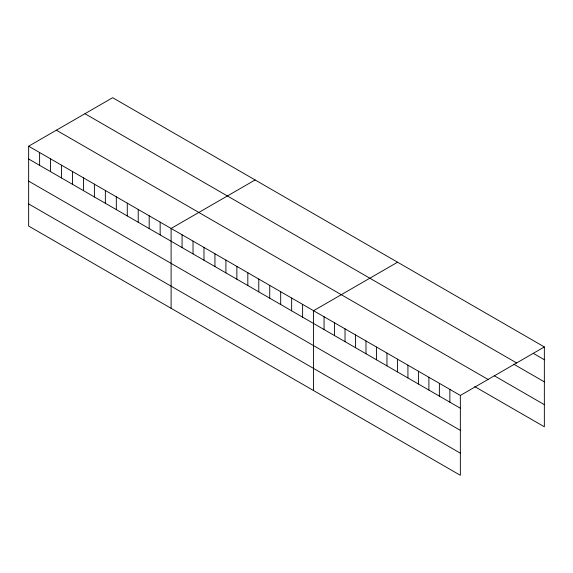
<?xml version="1.0" encoding="UTF-8"?>
<svg xmlns="http://www.w3.org/2000/svg" width="573" height="573" viewBox="0 0 573 573"><rect width="100%" height="100%" fill="white"/><g stroke="black" fill="none" stroke-linecap="round" stroke-linejoin="round"><path stroke-width="0.86" d="M28.65 146.208L460.348 395.442L460.348 475.296L28.65 226.056L28.65 146.208L112.652 97.704L544.35 346.944L544.35 426.792L474.709 386.589M255.114 179.958L171.112 228.455L171.112 308.303M397.576 262.205L313.567 310.702L313.567 390.55M460.348 395.442L544.35 346.944M533.864 353.677L544.35 359.729M84.933 113.712L516.631 362.953M513.644 364.134L544.35 381.862M494.177 375.695L544.35 404.66M56.369 130.2L488.067 379.441M28.65 158.993L460.348 408.227M28.65 181.125L460.348 430.359M28.65 203.924L460.348 453.164M449.862 389.389L449.862 402.174M439.376 383.337L439.376 396.122M428.898 377.285L428.898 390.07M418.412 371.232L418.412 384.017M407.926 365.18L407.926 377.965M397.44 359.128L397.44 371.913M386.961 353.075L386.961 365.861M376.475 347.023L376.475 359.808M365.989 340.964L365.989 353.756M355.504 334.911L355.504 347.696M345.025 328.859L345.025 341.644M334.539 322.807L334.539 335.592M324.053 316.754L324.053 329.539M302.608 304.378L302.608 317.163M291.65 298.046L291.65 310.831M280.691 291.721L280.691 304.507M269.733 285.397L269.733 298.182M258.781 279.065L258.781 291.858M247.823 272.741L247.823 285.526M236.864 266.416L236.864 279.201M225.905 260.085L225.905 272.877M214.947 253.76L214.947 266.545M203.988 247.436L203.988 260.221M193.029 241.104L193.029 253.896M182.071 234.78L182.071 247.565M160.154 222.131L160.154 234.916M149.195 215.799L149.195 228.584M138.236 209.474L138.236 222.26M127.278 203.15L127.278 215.935M116.319 196.818L116.319 209.603M105.36 190.494L105.36 203.279M94.402 184.169L94.402 196.954M83.443 177.838L83.443 190.623M72.485 171.513L72.485 184.298M61.526 165.189L61.526 177.974M50.567 158.857L50.567 171.642M39.609 152.533L39.609 165.318"/></g></svg>
